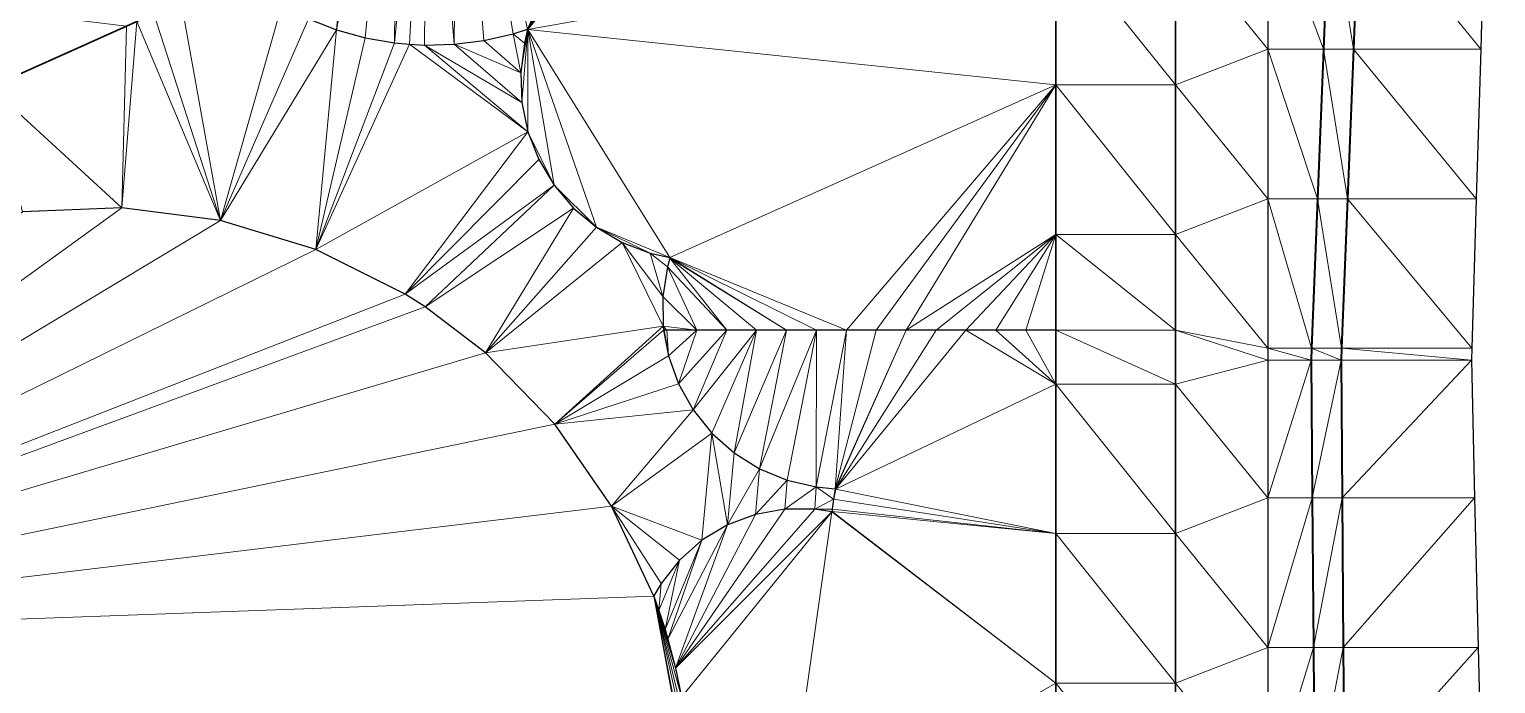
# Model space of a CAD drawing. Header units: metres. Extents: x 246428 to 246884, y 7418966 to 7419490.
# Drawn here: x 246788.31 to 246837.34, y 7419313.6 to 7419335.47 of the extents above; entities that cross this region are included whole.
import ezdxf

# ---------------------------------------------------------------- set-up
doc = ezdxf.new("R2010")
doc.units = ezdxf.units.M
doc.linetypes.add('blank name', pattern=[0])
doc.linetypes.add('HIDDEN', pattern=[9.525, 6.35, -3.175])
doc.layers.add('_12D_UNMAPPED', color=7, linetype='Continuous')
for name, color, linetype, lineweight in [('BATTER', 250, 'HIDDEN', 25), ('DRAINAGE_SWALE', 7, 'CHANNEL_DASHDOT_X4', 40), ('GRADELINES', 250, 'HIDDEN', 25), ('MISC_PATHS', 7, 'Continuous', 35)]:
    doc.layers.add(name, color=color, linetype=linetype, lineweight=lineweight)
doc.styles.get("Standard").update_dxf_attribs({"font": 'romans.shx', "width": 0.65})
doc.linetypes.add('CHANNEL_DASHDOT_X4', pattern='A,6,-1,1,-1,0.004,[">",Standard,S=4,R=0,X=0,Y=-1.7144],0.004,1,-1,6,-1,1,-1', length=20.008)

msp = doc.modelspace()

# ---------------------------------------------------------------- linework, layer by layer
at = {"layer": '_12D_UNMAPPED', "color": 3, "linetype": 'blank name', "lineweight": 0}
for points in [[(246798.575, 7419335.463, 35.962), (246797.644, 7419335.827, 35.96), (246799.627, 7419346.335, 36.135)], [(246799.537, 7419335.194, 35.966), (246798.575, 7419335.463, 35.962), (246800.627, 7419346.335, 36.147)], [(246800.627, 7419346.335, 36.147), (246798.575, 7419335.463, 35.962), (246799.627, 7419346.335, 36.135)], [(246800.522, 7419335.022, 35.973), (246799.537, 7419335.194, 35.966), (246800.627, 7419346.335, 36.147)], [(246801.627, 7419346.335, 36.158), (246800.522, 7419335.022, 35.973), (246800.627, 7419346.335, 36.147)], [(246801.02, 7419334.973, 35.977), (246800.522, 7419335.022, 35.973), (246801.627, 7419346.335, 36.158)], [(246801.519, 7419334.949, 35.981), (246801.02, 7419334.973, 35.977), (246801.627, 7419346.335, 36.158)], [(246802.518, 7419334.977, 35.992), (246801.519, 7419334.949, 35.981), (246801.627, 7419346.335, 36.158)], [(246802.627, 7419346.335, 36.17), (246802.518, 7419334.977, 35.992), (246801.627, 7419346.335, 36.158)], [(246803.51, 7419335.104, 36.004), (246802.518, 7419334.977, 35.992), (246802.627, 7419346.335, 36.17)], [(246804.484, 7419335.329, 36.019), (246803.51, 7419335.104, 36.004), (246802.627, 7419346.335, 36.17)], [(246804.97, 7419335.481, 36.027), (246804.484, 7419335.329, 36.019), (246802.627, 7419346.335, 36.17)], [(246804.983, 7419335.468, 36.026), (246804.97, 7419335.481, 36.027), (246809.627, 7419346.335, 36.253)], [(246811.627, 7419346.335, 36.276), (246804.983, 7419335.468, 36.026), (246810.627, 7419346.335, 36.265)], [(246810.627, 7419346.335, 36.265), (246804.983, 7419335.468, 36.026), (246809.627, 7419346.335, 36.253)], [(246822.627, 7419338.614, 36.266), (246804.983, 7419335.468, 36.026), (246813.627, 7419346.335, 36.3)], [(246813.627, 7419346.335, 36.3), (246804.983, 7419335.468, 36.026), (246812.627, 7419346.335, 36.288)], [(246804.983, 7419335.468, 36.026), (246811.627, 7419346.335, 36.276), (246812.627, 7419346.335, 36.288)], [(246826.627, 7419338.614, 36.306), (246829.719, 7419339.81, 36.266), (246829.719, 7419334.81, 36.182)], [(246829.719, 7419334.81, 36.182), (246829.719, 7419339.81, 36.266), (246831.579, 7419334.81, 35.717)], [(246829.719, 7419339.81, 36.266), (246831.777, 7419339.81, 35.751), (246831.579, 7419334.81, 35.717)], [(246831.579, 7419334.81, 35.717), (246831.777, 7419339.81, 35.751), (246832.579, 7419334.81, 35.697)], [(246831.777, 7419339.81, 35.751), (246832.777, 7419339.81, 35.731), (246832.579, 7419334.81, 35.697)], [(246832.579, 7419334.81, 35.697), (246832.777, 7419339.81, 35.731), (246836.838, 7419334.81, 36.761)], [(246832.777, 7419339.81, 35.731), (246836.986, 7419339.81, 36.784), (246836.838, 7419334.81, 36.761)], [(246804.983, 7419335.468, 36.026), (246822.627, 7419338.614, 36.266), (246822.627, 7419333.614, 36.166)], [(246826.627, 7419338.614, 36.306), (246826.627, 7419333.614, 36.206), (246822.627, 7419338.614, 36.266)], [(246822.627, 7419338.614, 36.266), (246826.627, 7419333.614, 36.206), (246822.627, 7419333.614, 36.166)], [(246826.627, 7419333.614, 36.206), (246826.627, 7419338.614, 36.306), (246829.719, 7419334.81, 36.182)], [(246791.563, 7419335.581, 35.769), (246786.997, 7419333.543, 35.531), (246785.775, 7419336.283, 35.501)], [(246792.476, 7419335.988, 35.817), (246793.39, 7419336.396, 35.865), (246794.707, 7419329.081, 35.585)], [(246793.39, 7419336.396, 35.865), (246796.754, 7419336.282, 35.96), (246794.707, 7419329.081, 35.585)], [(246796.754, 7419336.282, 35.96), (246797.644, 7419335.827, 35.96), (246794.707, 7419329.081, 35.585)], [(246786.997, 7419333.543, 35.531), (246791.563, 7419335.581, 35.769), (246791.405, 7419329.506, 35.517)], [(246791.91, 7419335.735, 35.788), (246794.707, 7419329.081, 35.585), (246791.405, 7419329.506, 35.517)], [(246791.91, 7419335.735, 35.788), (246791.91, 7419335.735, 35.788), (246791.405, 7419329.506, 35.517)], [(246791.563, 7419335.581, 35.769), (246791.91, 7419335.735, 35.788), (246791.405, 7419329.506, 35.517)], [(246791.91, 7419335.735, 35.788), (246792.476, 7419335.988, 35.817), (246794.707, 7419329.081, 35.585)], [(246797.644, 7419335.827, 35.96), (246798.575, 7419335.463, 35.962), (246794.707, 7419329.081, 35.585)], [(246798.575, 7419335.463, 35.962), (246797.892, 7419328.111, 35.653), (246794.707, 7419329.081, 35.585)], [(246797.892, 7419328.111, 35.653), (246798.575, 7419335.463, 35.962), (246799.537, 7419335.194, 35.966)], [(246797.892, 7419328.111, 35.653), (246799.537, 7419335.194, 35.966), (246800.522, 7419335.022, 35.973)], [(246802.518, 7419334.977, 35.992), (246803.51, 7419335.104, 36.004), (246804.739, 7419334.024, 35.995)], [(246803.51, 7419335.104, 36.004), (246804.484, 7419335.329, 36.019), (246804.739, 7419334.024, 35.995)], [(246804.484, 7419335.329, 36.019), (246804.97, 7419335.481, 36.027), (246804.866, 7419335.014, 36.016)], [(246804.484, 7419335.329, 36.019), (246804.866, 7419335.014, 36.016), (246804.739, 7419334.024, 35.995)], [(246804.866, 7419335.014, 36.016), (246804.983, 7419335.468, 36.026), (246804.739, 7419334.024, 35.995)], [(246804.739, 7419334.024, 35.995), (246804.983, 7419335.468, 36.026), (246804.778, 7419333.025, 35.976)], [(246804.778, 7419333.025, 35.976), (246804.983, 7419335.468, 36.026), (246804.981, 7419332.048, 35.958)], [(246804.97, 7419335.481, 36.027), (246804.983, 7419335.468, 36.026), (246804.866, 7419335.014, 36.016)], [(246804.981, 7419332.048, 35.958), (246804.983, 7419335.468, 36.026), (246805.857, 7419330.26, 35.931)], [(246805.857, 7419330.26, 35.931), (246804.983, 7419335.468, 36.026), (246807.269, 7419328.857, 35.917)], [(246809.721, 7419327.842, 35.921), (246804.983, 7419335.468, 36.026), (246822.627, 7419333.614, 36.166)], [(246807.269, 7419328.857, 35.917), (246804.983, 7419335.468, 36.026), (246809.721, 7419327.842, 35.921)], [(246797.892, 7419328.111, 35.653), (246800.522, 7419335.022, 35.973), (246801.02, 7419334.973, 35.977)], [(246797.892, 7419328.111, 35.653), (246801.02, 7419334.973, 35.977), (246804.981, 7419332.048, 35.958)], [(246801.02, 7419334.973, 35.977), (246801.519, 7419334.949, 35.981), (246804.981, 7419332.048, 35.958)], [(246801.519, 7419334.949, 35.981), (246802.518, 7419334.977, 35.992), (246804.778, 7419333.025, 35.976)], [(246801.519, 7419334.949, 35.981), (246804.778, 7419333.025, 35.976), (246804.981, 7419332.048, 35.958)], [(246802.518, 7419334.977, 35.992), (246804.739, 7419334.024, 35.995), (246804.778, 7419333.025, 35.976)], [(246826.627, 7419333.614, 36.206), (246829.719, 7419334.81, 36.182), (246829.719, 7419329.81, 36.097)], [(246829.719, 7419329.81, 36.097), (246829.719, 7419334.81, 36.182), (246831.381, 7419329.81, 35.682)], [(246829.719, 7419334.81, 36.182), (246831.579, 7419334.81, 35.717), (246831.381, 7419329.81, 35.682)], [(246831.381, 7419329.81, 35.682), (246831.579, 7419334.81, 35.717), (246832.381, 7419329.81, 35.662)], [(246831.579, 7419334.81, 35.717), (246832.579, 7419334.81, 35.697), (246832.381, 7419329.81, 35.662)], [(246832.381, 7419329.81, 35.662), (246832.579, 7419334.81, 35.697), (246836.69, 7419329.81, 36.739)], [(246832.579, 7419334.81, 35.697), (246836.838, 7419334.81, 36.761), (246836.69, 7419329.81, 36.739)], [(246815.627, 7419325.419, 35.932), (246809.721, 7419327.842, 35.921), (246822.627, 7419333.614, 36.166)], [(246816.627, 7419325.419, 35.942), (246815.627, 7419325.419, 35.932), (246822.627, 7419333.614, 36.166)], [(246817.627, 7419325.419, 35.952), (246816.627, 7419325.419, 35.942), (246822.627, 7419333.614, 36.166)], [(246817.627, 7419325.419, 35.952), (246822.627, 7419333.614, 36.166), (246822.627, 7419328.614, 36.066)], [(246826.627, 7419333.614, 36.206), (246826.627, 7419328.614, 36.106), (246822.627, 7419333.614, 36.166)], [(246822.627, 7419333.614, 36.166), (246826.627, 7419328.614, 36.106), (246822.627, 7419328.614, 36.066)], [(246826.627, 7419328.614, 36.106), (246826.627, 7419333.614, 36.206), (246829.719, 7419329.81, 36.097)], [(246786.997, 7419333.543, 35.531), (246791.405, 7419329.506, 35.517), (246788.078, 7419329.375, 35.449)], [(246797.892, 7419328.111, 35.653), (246804.981, 7419332.048, 35.958), (246800.871, 7419326.624, 35.72)], [(246804.981, 7419332.048, 35.958), (246805.344, 7419331.117, 35.943), (246800.871, 7419326.624, 35.72)], [(246805.344, 7419331.117, 35.943), (246804.981, 7419332.048, 35.958), (246805.857, 7419330.26, 35.931)], [(246805.344, 7419331.117, 35.943), (246805.857, 7419330.26, 35.931), (246800.871, 7419326.624, 35.72)], [(246805.857, 7419330.26, 35.931), (246801.546, 7419326.194, 35.737), (246800.871, 7419326.624, 35.72)], [(246805.857, 7419330.26, 35.931), (246806.504, 7419329.499, 35.922), (246801.546, 7419326.194, 35.737)], [(246806.504, 7419329.499, 35.922), (246805.857, 7419330.26, 35.931), (246807.269, 7419328.857, 35.917)], [(246829.719, 7419324.81, 36.013), (246826.627, 7419328.614, 36.106), (246829.719, 7419329.81, 36.097)], [(246831.183, 7419324.81, 35.647), (246829.719, 7419324.81, 36.013), (246829.719, 7419329.81, 36.097)], [(246831.183, 7419324.81, 35.647), (246829.719, 7419329.81, 36.097), (246831.381, 7419329.81, 35.682)], [(246832.183, 7419324.81, 35.627), (246831.183, 7419324.81, 35.647), (246831.381, 7419329.81, 35.682)], [(246832.183, 7419324.81, 35.627), (246831.381, 7419329.81, 35.682), (246832.381, 7419329.81, 35.662)], [(246836.541, 7419324.81, 36.716), (246832.183, 7419324.81, 35.627), (246832.381, 7419329.81, 35.662)], [(246836.541, 7419324.81, 36.716), (246832.381, 7419329.81, 35.662), (246836.69, 7419329.81, 36.739)], [(246794.707, 7419329.081, 35.585), (246771.563, 7419315.162, 34.978), (246791.405, 7419329.506, 35.517)], [(246791.405, 7419329.506, 35.517), (246771.563, 7419315.162, 34.978), (246788.078, 7419329.375, 35.449)], [(246806.504, 7419329.499, 35.922), (246803.56, 7419324.661, 35.754), (246801.546, 7419326.194, 35.737)], [(246803.56, 7419324.661, 35.754), (246806.504, 7419329.499, 35.922), (246807.269, 7419328.857, 35.917)], [(246797.892, 7419328.111, 35.653), (246771.563, 7419315.162, 34.978), (246794.707, 7419329.081, 35.585)], [(246803.56, 7419324.661, 35.754), (246807.269, 7419328.857, 35.917), (246808.13, 7419328.35, 35.916)], [(246809.063, 7419327.993, 35.918), (246807.269, 7419328.857, 35.917), (246809.721, 7419327.842, 35.921)], [(246808.13, 7419328.35, 35.916), (246807.269, 7419328.857, 35.917), (246809.063, 7419327.993, 35.918)], [(246809.505, 7419325.547, 35.873), (246803.56, 7419324.661, 35.754), (246808.13, 7419328.35, 35.916)], [(246809.505, 7419325.547, 35.873), (246808.13, 7419328.35, 35.916), (246809.493, 7419326.545, 35.893)], [(246808.13, 7419328.35, 35.916), (246809.063, 7419327.993, 35.918), (246809.493, 7419326.545, 35.893)], [(246818.627, 7419325.419, 35.962), (246817.627, 7419325.419, 35.952), (246822.627, 7419328.614, 36.066)], [(246819.627, 7419325.419, 35.972), (246818.627, 7419325.419, 35.962), (246822.627, 7419328.614, 36.066)], [(246820.627, 7419325.419, 35.982), (246819.627, 7419325.419, 35.972), (246822.627, 7419328.614, 36.066)], [(246821.627, 7419325.419, 35.992), (246820.627, 7419325.419, 35.982), (246822.627, 7419328.614, 36.066)], [(246822.627, 7419325.419, 36.002), (246821.627, 7419325.419, 35.992), (246822.627, 7419328.614, 36.066)], [(246822.627, 7419325.419, 36.002), (246822.627, 7419325.419, 36.002), (246822.627, 7419328.614, 36.066)], [(246826.627, 7419325.419, 36.042), (246822.627, 7419325.419, 36.002), (246822.627, 7419328.614, 36.066)], [(246826.627, 7419328.614, 36.106), (246826.627, 7419325.419, 36.042), (246822.627, 7419328.614, 36.066)], [(246829.719, 7419324.81, 36.013), (246826.627, 7419325.419, 36.042), (246826.627, 7419328.614, 36.106)], [(246771.563, 7419315.162, 34.978), (246797.892, 7419328.111, 35.653), (246800.871, 7419326.624, 35.72)], [(246809.063, 7419327.993, 35.918), (246809.648, 7419327.532, 35.914), (246809.493, 7419326.545, 35.893)], [(246809.063, 7419327.993, 35.918), (246809.721, 7419327.842, 35.921), (246809.648, 7419327.532, 35.914)], [(246809.721, 7419327.842, 35.921), (246809.728, 7419327.829, 35.921), (246809.648, 7419327.532, 35.914)], [(246809.728, 7419327.829, 35.921), (246811.627, 7419325.419, 35.892), (246809.648, 7419327.532, 35.914)], [(246809.721, 7419327.842, 35.921), (246813.627, 7419325.419, 35.912), (246809.728, 7419327.829, 35.921)], [(246814.627, 7419325.419, 35.922), (246813.627, 7419325.419, 35.912), (246809.721, 7419327.842, 35.921)], [(246815.627, 7419325.419, 35.932), (246814.627, 7419325.419, 35.922), (246809.721, 7419327.842, 35.921)], [(246813.627, 7419325.419, 35.912), (246812.627, 7419325.419, 35.902), (246809.728, 7419327.829, 35.921)], [(246812.627, 7419325.419, 35.902), (246811.627, 7419325.419, 35.892), (246809.728, 7419327.829, 35.921)], [(246809.648, 7419327.532, 35.914), (246810.627, 7419325.419, 35.882), (246809.493, 7419326.545, 35.893)], [(246811.627, 7419325.419, 35.892), (246810.627, 7419325.419, 35.882), (246809.648, 7419327.532, 35.914)], [(246801.546, 7419326.194, 35.737), (246771.563, 7419315.162, 34.978), (246800.871, 7419326.624, 35.72)], [(246810.627, 7419325.419, 35.882), (246809.505, 7419325.547, 35.873), (246809.493, 7419326.545, 35.893)], [(246803.56, 7419324.661, 35.754), (246771.563, 7419315.162, 34.978), (246801.546, 7419326.194, 35.737)], [(246809.505, 7419325.547, 35.873), (246805.884, 7419322.276, 35.777), (246803.56, 7419324.661, 35.754)], [(246809.505, 7419325.547, 35.873), (246809.518, 7419325.419, 35.871), (246805.884, 7419322.276, 35.777)], [(246809.518, 7419325.419, 35.871), (246809.681, 7419324.563, 35.868), (246805.884, 7419322.276, 35.777)], [(246809.505, 7419325.547, 35.873), (246810.627, 7419325.419, 35.882), (246809.627, 7419325.419, 35.872)], [(246809.505, 7419325.547, 35.873), (246809.627, 7419325.419, 35.872), (246809.518, 7419325.419, 35.871)], [(246809.518, 7419325.419, 35.871), (246809.627, 7419325.419, 35.872), (246809.681, 7419324.563, 35.868)], [(246810.627, 7419325.419, 35.882), (246809.681, 7419324.563, 35.868), (246809.627, 7419325.419, 35.872)], [(246810.019, 7419323.623, 35.867), (246809.681, 7419324.563, 35.868), (246810.627, 7419325.419, 35.882)], [(246810.507, 7419322.752, 35.867), (246810.019, 7419323.623, 35.867), (246811.627, 7419325.419, 35.892)], [(246811.627, 7419325.419, 35.892), (246810.019, 7419323.623, 35.867), (246810.627, 7419325.419, 35.882)], [(246810.507, 7419322.752, 35.867), (246811.627, 7419325.419, 35.892), (246812.627, 7419325.419, 35.902)], [(246811.134, 7419321.974, 35.87), (246810.507, 7419322.752, 35.867), (246812.627, 7419325.419, 35.902)], [(246811.881, 7419321.311, 35.874), (246811.134, 7419321.974, 35.87), (246812.627, 7419325.419, 35.902)], [(246812.727, 7419320.781, 35.88), (246811.881, 7419321.311, 35.874), (246813.627, 7419325.419, 35.912)], [(246813.627, 7419325.419, 35.912), (246811.881, 7419321.311, 35.874), (246812.627, 7419325.419, 35.902)], [(246813.65, 7419320.398, 35.887), (246812.727, 7419320.781, 35.88), (246814.627, 7419325.419, 35.922)], [(246814.627, 7419325.419, 35.922), (246812.727, 7419320.781, 35.88), (246813.627, 7419325.419, 35.912)], [(246814.623, 7419320.174, 35.896), (246813.65, 7419320.398, 35.887), (246814.627, 7419325.419, 35.922)], [(246815.254, 7419320.117, 35.902), (246814.623, 7419320.174, 35.896), (246815.627, 7419325.419, 35.932)], [(246815.627, 7419325.419, 35.932), (246814.623, 7419320.174, 35.896), (246814.627, 7419325.419, 35.922)], [(246817.627, 7419325.419, 35.952), (246815.254, 7419320.117, 35.902), (246816.627, 7419325.419, 35.942)], [(246815.264, 7419320.105, 35.902), (246815.254, 7419320.117, 35.902), (246817.627, 7419325.419, 35.952)], [(246816.627, 7419325.419, 35.942), (246815.254, 7419320.117, 35.902), (246815.627, 7419325.419, 35.932)], [(246818.627, 7419325.419, 35.962), (246815.264, 7419320.105, 35.902), (246817.627, 7419325.419, 35.952)], [(246822.627, 7419323.614, 35.993), (246815.264, 7419320.105, 35.902), (246819.627, 7419325.419, 35.972)], [(246819.627, 7419325.419, 35.972), (246815.264, 7419320.105, 35.902), (246818.627, 7419325.419, 35.962)], [(246820.627, 7419325.419, 35.982), (246822.627, 7419323.614, 35.993), (246819.627, 7419325.419, 35.972)], [(246821.627, 7419325.419, 35.992), (246822.627, 7419323.614, 35.993), (246820.627, 7419325.419, 35.982)], [(246822.627, 7419325.419, 36.002), (246822.627, 7419323.614, 35.993), (246821.627, 7419325.419, 35.992)], [(246826.627, 7419325.419, 36.042), (246826.627, 7419323.614, 36.033), (246822.627, 7419325.419, 36.002)], [(246822.627, 7419325.419, 36.002), (246822.627, 7419323.614, 35.993), (246822.627, 7419325.419, 36.002)], [(246822.627, 7419325.419, 36.002), (246826.627, 7419323.614, 36.033), (246822.627, 7419323.614, 35.993)], [(246826.627, 7419323.614, 36.033), (246826.627, 7419325.419, 36.042), (246829.719, 7419324.41, 36.006)], [(246826.627, 7419325.419, 36.042), (246829.719, 7419324.81, 36.013), (246829.719, 7419324.41, 36.006)], [(246829.719, 7419324.41, 36.006), (246829.719, 7419324.81, 36.013), (246831.167, 7419324.41, 35.644)], [(246829.719, 7419324.81, 36.013), (246831.183, 7419324.81, 35.647), (246831.167, 7419324.41, 35.644)], [(246831.167, 7419324.41, 35.644), (246831.183, 7419324.81, 35.647), (246832.167, 7419324.41, 35.624)], [(246831.183, 7419324.81, 35.647), (246832.183, 7419324.81, 35.627), (246832.167, 7419324.41, 35.624)], [(246832.167, 7419324.41, 35.624), (246832.183, 7419324.81, 35.627), (246836.529, 7419324.41, 36.715)], [(246832.183, 7419324.81, 35.627), (246836.541, 7419324.81, 36.716), (246836.529, 7419324.41, 36.715)], [(246805.884, 7419322.276, 35.777), (246771.563, 7419315.162, 34.978), (246803.56, 7419324.661, 35.754)], [(246809.681, 7419324.563, 35.868), (246810.019, 7419323.623, 35.867), (246805.884, 7419322.276, 35.777)], [(246826.627, 7419323.614, 36.033), (246829.719, 7419324.41, 36.006), (246829.719, 7419319.81, 35.983)], [(246829.719, 7419319.81, 35.983), (246829.719, 7419324.41, 36.006), (246831.167, 7419324.41, 35.644)], [(246829.719, 7419319.81, 35.983), (246831.167, 7419324.41, 35.644), (246831.203, 7419319.81, 35.612)], [(246831.203, 7419319.81, 35.612), (246831.167, 7419324.41, 35.644), (246832.167, 7419324.41, 35.624)], [(246831.203, 7419319.81, 35.612), (246832.167, 7419324.41, 35.624), (246832.203, 7419319.81, 35.592)], [(246832.203, 7419319.81, 35.592), (246832.167, 7419324.41, 35.624), (246836.529, 7419324.41, 36.715)], [(246832.203, 7419319.81, 35.592), (246836.529, 7419324.41, 36.715), (246836.628, 7419319.81, 36.698)], [(246810.019, 7419323.623, 35.867), (246810.507, 7419322.752, 35.867), (246805.884, 7419322.276, 35.777)], [(246822.627, 7419323.614, 35.993), (246822.627, 7419318.614, 35.968), (246815.264, 7419320.105, 35.902)], [(246822.627, 7419323.614, 35.993), (246826.627, 7419318.614, 36.008), (246822.627, 7419318.614, 35.968)], [(246826.627, 7419323.614, 36.033), (246826.627, 7419318.614, 36.008), (246822.627, 7419323.614, 35.993)], [(246826.627, 7419318.614, 36.008), (246826.627, 7419323.614, 36.033), (246829.719, 7419319.81, 35.983)], [(246810.507, 7419322.752, 35.867), (246807.778, 7419319.538, 35.8), (246805.884, 7419322.276, 35.777)], [(246810.507, 7419322.752, 35.867), (246811.134, 7419321.974, 35.87), (246807.778, 7419319.538, 35.8)], [(246807.778, 7419319.538, 35.8), (246771.563, 7419315.162, 34.978), (246805.884, 7419322.276, 35.777)], [(246811.134, 7419321.974, 35.87), (246810.8, 7419318.392, 35.848), (246807.778, 7419319.538, 35.8)], [(246811.134, 7419321.974, 35.87), (246811.656, 7419318.907, 35.86), (246810.8, 7419318.392, 35.848)], [(246811.134, 7419321.974, 35.87), (246811.881, 7419321.311, 35.874), (246811.656, 7419318.907, 35.86)], [(246811.656, 7419318.907, 35.86), (246811.881, 7419321.311, 35.874), (246812.727, 7419320.781, 35.88)], [(246812.591, 7419319.258, 35.871), (246811.656, 7419318.907, 35.86), (246812.727, 7419320.781, 35.88)], [(246812.591, 7419319.258, 35.871), (246812.727, 7419320.781, 35.88), (246813.65, 7419320.398, 35.887)], [(246812.591, 7419319.258, 35.871), (246813.65, 7419320.398, 35.887), (246813.574, 7419319.434, 35.881)], [(246813.65, 7419320.398, 35.887), (246814.623, 7419320.174, 35.896), (246813.574, 7419319.434, 35.881)], [(246814.623, 7419320.174, 35.896), (246814.573, 7419319.429, 35.891), (246813.574, 7419319.434, 35.881)], [(246814.623, 7419320.174, 35.896), (246815.194, 7419319.764, 35.899), (246814.573, 7419319.429, 35.891)], [(246814.623, 7419320.174, 35.896), (246815.254, 7419320.117, 35.902), (246815.194, 7419319.764, 35.899)], [(246815.254, 7419320.117, 35.902), (246815.264, 7419320.105, 35.902), (246815.194, 7419319.764, 35.899)], [(246815.264, 7419320.105, 35.902), (246822.627, 7419318.614, 35.968), (246815.194, 7419319.764, 35.899)], [(246809.189, 7419316.522, 35.823), (246771.563, 7419315.162, 34.978), (246807.778, 7419319.538, 35.8)], [(246809.19, 7419316.531, 35.823), (246809.189, 7419316.522, 35.823), (246807.778, 7419319.538, 35.8)], [(246809.434, 7419316.947, 35.828), (246809.19, 7419316.531, 35.823), (246807.778, 7419319.538, 35.8)], [(246810.051, 7419317.732, 35.838), (246809.434, 7419316.947, 35.828), (246807.778, 7419319.538, 35.8)], [(246810.8, 7419318.392, 35.848), (246810.051, 7419317.732, 35.838), (246807.778, 7419319.538, 35.8)], [(246814.573, 7419319.429, 35.891), (246809.911, 7419314.122, 35.818), (246813.574, 7419319.434, 35.881)], [(246809.911, 7419314.122, 35.818), (246812.591, 7419319.258, 35.871), (246813.574, 7419319.434, 35.881)], [(246815.138, 7419319.346, 35.897), (246809.911, 7419314.122, 35.818), (246814.573, 7419319.429, 35.891)], [(246815.194, 7419319.764, 35.899), (246815.155, 7419319.433, 35.897), (246814.573, 7419319.429, 35.891)], [(246815.155, 7419319.433, 35.897), (246815.138, 7419319.346, 35.897), (246814.573, 7419319.429, 35.891)], [(246815.155, 7419319.433, 35.897), (246815.15, 7419319.355, 35.897), (246815.138, 7419319.346, 35.897)], [(246815.15, 7419319.355, 35.897), (246822.627, 7419313.614, 35.943), (246815.138, 7419319.346, 35.897)], [(246815.155, 7419319.433, 35.897), (246822.627, 7419318.614, 35.968), (246815.15, 7419319.355, 35.897)], [(246822.627, 7419318.614, 35.968), (246822.627, 7419313.614, 35.943), (246815.15, 7419319.355, 35.897)], [(246815.194, 7419319.764, 35.899), (246822.627, 7419318.614, 35.968), (246815.155, 7419319.433, 35.897)], [(246826.627, 7419318.614, 36.008), (246829.719, 7419319.81, 35.983), (246829.719, 7419314.81, 35.958)], [(246829.719, 7419314.81, 35.958), (246829.719, 7419319.81, 35.983), (246831.203, 7419319.81, 35.612)], [(246829.719, 7419314.81, 35.958), (246831.203, 7419319.81, 35.612), (246831.243, 7419314.81, 35.577)], [(246831.243, 7419314.81, 35.577), (246831.203, 7419319.81, 35.612), (246832.203, 7419319.81, 35.592)], [(246831.243, 7419314.81, 35.577), (246832.203, 7419319.81, 35.592), (246832.243, 7419314.81, 35.557)], [(246832.243, 7419314.81, 35.557), (246832.203, 7419319.81, 35.592), (246836.628, 7419319.81, 36.698)], [(246832.243, 7419314.81, 35.557), (246836.628, 7419319.81, 36.698), (246836.751, 7419314.81, 36.684)], [(246809.66, 7419315.09, 35.821), (246811.656, 7419318.907, 35.86), (246809.911, 7419314.122, 35.818)], [(246810.8, 7419318.392, 35.848), (246811.656, 7419318.907, 35.86), (246809.66, 7419315.09, 35.821)], [(246810.113, 7419313.142, 35.815), (246809.911, 7419314.122, 35.818), (246815.138, 7419319.346, 35.897)], [(246811.656, 7419318.907, 35.86), (246812.591, 7419319.258, 35.871), (246809.911, 7419314.122, 35.818)], [(246813.605, 7419308.472, 35.827), (246810.113, 7419313.142, 35.815), (246815.138, 7419319.346, 35.897)], [(246822.627, 7419313.614, 35.943), (246813.605, 7419308.472, 35.827), (246815.138, 7419319.346, 35.897)], [(246810.051, 7419317.732, 35.838), (246810.8, 7419318.392, 35.848), (246809.565, 7419315.409, 35.821)], [(246809.565, 7419315.409, 35.821), (246810.8, 7419318.392, 35.848), (246809.66, 7419315.09, 35.821)], [(246822.627, 7419318.614, 35.968), (246826.627, 7419313.614, 35.983), (246822.627, 7419313.614, 35.943)], [(246826.627, 7419318.614, 36.008), (246826.627, 7419313.614, 35.983), (246822.627, 7419318.614, 35.968)], [(246826.627, 7419313.614, 35.983), (246826.627, 7419318.614, 36.008), (246829.719, 7419314.81, 35.958)], [(246809.36, 7419316.043, 35.822), (246810.051, 7419317.732, 35.838), (246809.565, 7419315.409, 35.821)], [(246809.434, 7419316.947, 35.828), (246810.051, 7419317.732, 35.838), (246809.36, 7419316.043, 35.822)], [(246809.189, 7419316.522, 35.823), (246809.434, 7419316.947, 35.828), (246809.36, 7419316.043, 35.822)], [(246809.19, 7419316.531, 35.823), (246809.434, 7419316.947, 35.828), (246809.189, 7419316.522, 35.823)], [(246810.425, 7419309.821, 35.802), (246771.563, 7419315.162, 34.978), (246809.189, 7419316.522, 35.823)], [(246809.19, 7419316.531, 35.823), (246809.189, 7419316.522, 35.823), (246809.189, 7419316.522, 35.823)], [(246810.367, 7419311.16, 35.808), (246810.419, 7419310.161, 35.804), (246809.189, 7419316.522, 35.823)], [(246809.565, 7419315.409, 35.821), (246809.66, 7419315.09, 35.821), (246809.189, 7419316.522, 35.823)], [(246809.911, 7419314.122, 35.818), (246810.113, 7419313.142, 35.815), (246809.189, 7419316.522, 35.823)], [(246810.265, 7419312.154, 35.812), (246810.367, 7419311.16, 35.808), (246809.189, 7419316.522, 35.823)], [(246809.66, 7419315.09, 35.821), (246809.911, 7419314.122, 35.818), (246809.189, 7419316.522, 35.823)], [(246810.113, 7419313.142, 35.815), (246810.265, 7419312.154, 35.812), (246809.189, 7419316.522, 35.823)], [(246809.36, 7419316.043, 35.822), (246809.565, 7419315.409, 35.821), (246809.189, 7419316.522, 35.823)], [(246809.189, 7419316.522, 35.823), (246809.36, 7419316.043, 35.822), (246809.189, 7419316.522, 35.823)], [(246810.419, 7419310.161, 35.804), (246810.425, 7419309.821, 35.802), (246809.189, 7419316.522, 35.823)], [(246771.281, 7419314.162, 34.973), (246771.563, 7419315.162, 34.978), (246810.425, 7419309.821, 35.802)], [(246826.627, 7419313.614, 35.983), (246829.719, 7419314.81, 35.958), (246829.719, 7419309.81, 35.933)], [(246829.719, 7419309.81, 35.933), (246829.719, 7419314.81, 35.958), (246831.243, 7419314.81, 35.577)], [(246829.719, 7419309.81, 35.933), (246831.243, 7419314.81, 35.577), (246831.282, 7419309.81, 35.542)], [(246831.282, 7419309.81, 35.542), (246831.243, 7419314.81, 35.577), (246832.243, 7419314.81, 35.557)], [(246831.282, 7419309.81, 35.542), (246832.243, 7419314.81, 35.557), (246832.282, 7419309.81, 35.522)], [(246832.282, 7419309.81, 35.522), (246832.243, 7419314.81, 35.557), (246836.751, 7419314.81, 36.684)], [(246832.282, 7419309.81, 35.522), (246836.751, 7419314.81, 36.684), (246836.874, 7419309.81, 36.67)], [(246770.999, 7419313.162, 34.968), (246771.281, 7419314.162, 34.973), (246810.425, 7419309.821, 35.802)], [(246822.627, 7419308.614, 35.918), (246813.605, 7419308.472, 35.827), (246822.627, 7419313.614, 35.943)], [(246826.627, 7419313.614, 35.983), (246826.627, 7419308.614, 35.958), (246822.627, 7419313.614, 35.943)], [(246826.627, 7419308.614, 35.958), (246822.627, 7419308.614, 35.918), (246822.627, 7419313.614, 35.943)], [(246826.627, 7419308.614, 35.958), (246826.627, 7419313.614, 35.983), (246829.719, 7419309.81, 35.933)]]:
    msp.add_3dface(points, dxfattribs=at)
at = {"layer": 'BATTER'}
for points in [[(246837.338, 7419351.529, 36.837), (246837.283, 7419349.81, 36.829), (246837.135, 7419344.81, 36.806), (246836.986, 7419339.81, 36.784), (246836.838, 7419334.81, 36.761), (246836.69, 7419329.81, 36.739), (246836.541, 7419324.81, 36.716), (246836.529, 7419324.41, 36.715), (246836.628, 7419319.81, 36.698), (246836.751, 7419314.81, 36.684), (246836.874, 7419309.81, 36.67)], [(246829.719, 7419339.81, 36.266), (246829.719, 7419334.81, 36.182), (246829.719, 7419329.81, 36.097), (246829.719, 7419324.81, 36.013), (246829.719, 7419324.41, 36.006), (246829.719, 7419319.81, 35.983), (246829.719, 7419314.81, 35.958), (246829.719, 7419309.81, 35.933)]]:
    msp.add_polyline3d(points, dxfattribs=at)
at = {"layer": 'DRAINAGE_SWALE'}
for points in [[(246831.777, 7419339.81, 35.751), (246831.579, 7419334.81, 35.717), (246831.381, 7419329.81, 35.682), (246831.183, 7419324.81, 35.647), (246831.167, 7419324.41, 35.644), (246831.203, 7419319.81, 35.612), (246831.243, 7419314.81, 35.577), (246831.282, 7419309.81, 35.542)], [(246832.777, 7419339.81, 35.731), (246832.579, 7419334.81, 35.697), (246832.381, 7419329.81, 35.662), (246832.183, 7419324.81, 35.627), (246832.167, 7419324.41, 35.624), (246832.203, 7419319.81, 35.592), (246832.243, 7419314.81, 35.557), (246832.282, 7419309.81, 35.522)]]:
    msp.add_polyline3d(points, dxfattribs=at)
at = {"layer": 'GRADELINES'}
for points in [[(246797.644, 7419335.827, 35.96), (246798.575, 7419335.463, 35.962), (246798.575, 7419335.463, 35.962), (246799.537, 7419335.194, 35.966), (246799.537, 7419335.194, 35.966), (246800.522, 7419335.022, 35.973), (246800.522, 7419335.022, 35.973), (246801.02, 7419334.973, 35.977), (246801.519, 7419334.949, 35.981), (246801.519, 7419334.949, 35.981), (246802.518, 7419334.977, 35.992), (246802.518, 7419334.977, 35.992), (246803.51, 7419335.104, 36.004), (246803.51, 7419335.104, 36.004), (246804.484, 7419335.329, 36.019), (246804.484, 7419335.329, 36.019), (246804.97, 7419335.481, 36.027)], [(246804.97, 7419335.481, 36.027), (246804.983, 7419335.468, 36.026), (246804.983, 7419335.468, 36.026), (246804.983, 7419335.468, 36.026), (246804.866, 7419335.014, 36.016), (246804.866, 7419335.014, 36.016), (246804.739, 7419334.024, 35.995), (246804.739, 7419334.024, 35.995), (246804.778, 7419333.025, 35.976), (246804.778, 7419333.025, 35.976), (246804.981, 7419332.048, 35.958), (246804.981, 7419332.048, 35.958), (246805.344, 7419331.117, 35.943), (246805.344, 7419331.117, 35.943), (246805.857, 7419330.26, 35.931), (246805.857, 7419330.26, 35.931), (246806.504, 7419329.499, 35.922), (246806.504, 7419329.499, 35.922), (246807.269, 7419328.857, 35.917), (246807.269, 7419328.857, 35.917), (246808.13, 7419328.35, 35.916), (246808.13, 7419328.35, 35.916), (246809.063, 7419327.993, 35.918), (246809.063, 7419327.993, 35.918), (246809.721, 7419327.842, 35.921), (246809.721, 7419327.842, 35.921), (246809.721, 7419327.842, 35.921), (246809.728, 7419327.829, 35.921), (246809.728, 7419327.829, 35.921), (246809.728, 7419327.829, 35.921), (246809.648, 7419327.532, 35.914), (246809.648, 7419327.532, 35.914), (246809.493, 7419326.545, 35.893), (246809.493, 7419326.545, 35.893), (246809.505, 7419325.547, 35.873), (246809.505, 7419325.547, 35.873), (246809.681, 7419324.563, 35.868), (246809.681, 7419324.563, 35.868), (246810.019, 7419323.623, 35.867), (246810.019, 7419323.623, 35.867), (246810.507, 7419322.752, 35.867), (246810.507, 7419322.752, 35.867), (246811.134, 7419321.974, 35.87), (246811.134, 7419321.974, 35.87), (246811.881, 7419321.311, 35.874), (246811.881, 7419321.311, 35.874), (246812.727, 7419320.781, 35.88), (246812.727, 7419320.781, 35.88), (246813.65, 7419320.398, 35.887), (246813.65, 7419320.398, 35.887), (246814.623, 7419320.174, 35.896), (246814.623, 7419320.174, 35.896), (246815.254, 7419320.117, 35.902), (246815.254, 7419320.117, 35.902), (246815.254, 7419320.117, 35.902), (246815.264, 7419320.105, 35.902), (246815.264, 7419320.105, 35.902), (246815.264, 7419320.105, 35.902), (246815.194, 7419319.764, 35.899), (246815.194, 7419319.764, 35.899), (246815.155, 7419319.433, 35.897), (246815.15, 7419319.355, 35.897), (246815.15, 7419319.355, 35.897), (246815.15, 7419319.355, 35.897), (246815.138, 7419319.346, 35.897), (246815.138, 7419319.346, 35.897), (246815.138, 7419319.346, 35.897), (246814.573, 7419319.429, 35.891), (246814.573, 7419319.429, 35.891), (246813.574, 7419319.434, 35.881), (246813.574, 7419319.434, 35.881), (246812.591, 7419319.258, 35.871), (246812.591, 7419319.258, 35.871), (246811.656, 7419318.907, 35.86), (246811.656, 7419318.907, 35.86), (246810.8, 7419318.392, 35.848), (246810.8, 7419318.392, 35.848), (246810.051, 7419317.732, 35.838), (246810.051, 7419317.732, 35.838), (246809.434, 7419316.947, 35.828), (246809.434, 7419316.947, 35.828), (246809.19, 7419316.531, 35.823), (246809.19, 7419316.531, 35.823), (246809.19, 7419316.531, 35.823), (246809.189, 7419316.522, 35.823), (246809.189, 7419316.522, 35.823), (246809.189, 7419316.522, 35.823), (246809.36, 7419316.043, 35.822), (246809.36, 7419316.043, 35.822), (246809.565, 7419315.409, 35.821), (246809.66, 7419315.09, 35.821), (246809.66, 7419315.09, 35.821), (246809.911, 7419314.122, 35.818), (246809.911, 7419314.122, 35.818), (246810.113, 7419313.142, 35.815)], [(246809.189, 7419316.522, 35.823), (246807.778, 7419319.538, 35.8), (246805.884, 7419322.276, 35.777), (246803.56, 7419324.661, 35.754), (246801.546, 7419326.194, 35.737), (246801.546, 7419326.194, 35.737), (246800.871, 7419326.624, 35.72), (246797.892, 7419328.111, 35.653), (246794.707, 7419329.081, 35.585), (246791.405, 7419329.506, 35.517), (246788.078, 7419329.375, 35.449)], [(246822.627, 7419325.419, 36.002), (246821.627, 7419325.419, 35.992), (246820.627, 7419325.419, 35.982), (246819.627, 7419325.419, 35.972), (246818.627, 7419325.419, 35.962), (246817.627, 7419325.419, 35.952), (246816.627, 7419325.419, 35.942), (246815.627, 7419325.419, 35.932), (246814.627, 7419325.419, 35.922), (246813.627, 7419325.419, 35.912), (246812.627, 7419325.419, 35.902), (246811.627, 7419325.419, 35.892), (246810.627, 7419325.419, 35.882), (246809.627, 7419325.419, 35.872), (246809.518, 7419325.419, 35.871)]]:
    msp.add_polyline3d(points, dxfattribs=at)
at = {"layer": 'MISC_PATHS'}
for points in [[(246822.627, 7419378.614, 36.406), (246822.627, 7419373.614, 36.44), (246822.627, 7419368.614, 36.474), (246822.627, 7419367.827, 36.479), (246822.627, 7419363.614, 36.437), (246822.627, 7419358.614, 36.387), (246822.627, 7419358.562, 36.386), (246822.627, 7419353.614, 36.411), (246822.627, 7419349.688, 36.431), (246822.627, 7419349.003, 36.427), (246822.627, 7419348.614, 36.424), (246822.627, 7419346.335, 36.406), (246822.627, 7419343.614, 36.363), (246822.627, 7419343.006, 36.354), (246822.627, 7419338.614, 36.266), (246822.627, 7419333.614, 36.166), (246822.627, 7419328.614, 36.066), (246822.627, 7419325.419, 36.002), (246822.627, 7419323.614, 35.993), (246822.627, 7419318.614, 35.968), (246822.627, 7419313.614, 35.943), (246822.627, 7419308.614, 35.918)], [(246826.627, 7419378.614, 36.446), (246826.627, 7419373.614, 36.48), (246826.627, 7419368.614, 36.514), (246826.627, 7419367.827, 36.519), (246826.627, 7419363.614, 36.477), (246826.627, 7419358.614, 36.427), (246826.627, 7419358.562, 36.426), (246826.627, 7419353.614, 36.451), (246826.627, 7419349.688, 36.471), (246826.627, 7419349.003, 36.467), (246826.627, 7419348.614, 36.464), (246826.627, 7419346.335, 36.446), (246826.627, 7419343.614, 36.403), (246826.627, 7419343.006, 36.394), (246826.627, 7419338.614, 36.306), (246826.627, 7419333.614, 36.206), (246826.627, 7419328.614, 36.106), (246826.627, 7419325.419, 36.042), (246826.627, 7419323.614, 36.033), (246826.627, 7419318.614, 36.008), (246826.627, 7419313.614, 35.983), (246826.627, 7419308.614, 35.958)], [(246786.997, 7419333.543, 35.531), (246791.563, 7419335.581, 35.769), (246791.91, 7419335.735, 35.788), (246791.91, 7419335.735, 35.788), (246792.476, 7419335.988, 35.817), (246793.39, 7419336.396, 35.865), (246794.303, 7419336.803, 35.912), (246794.499, 7419336.891, 35.923), (246794.499, 7419336.891, 35.923), (246794.65, 7419336.958, 35.93), (246794.65, 7419336.958, 35.93), (246795.342, 7419337.267, 35.967), (246795.342, 7419337.267, 35.967)], [(246786.997, 7419333.543, 35.531), (246791.563, 7419335.581, 35.769), (246791.91, 7419335.735, 35.788), (246791.91, 7419335.735, 35.788), (246792.476, 7419335.988, 35.817), (246793.39, 7419336.396, 35.865), (246794.303, 7419336.803, 35.912), (246794.499, 7419336.891, 35.923), (246794.499, 7419336.891, 35.923), (246794.65, 7419336.958, 35.93), (246794.65, 7419336.958, 35.93), (246795.342, 7419337.267, 35.967), (246795.342, 7419337.267, 35.967)]]:
    msp.add_polyline3d(points, dxfattribs=at)

doc.saveas('drawing.dxf')
